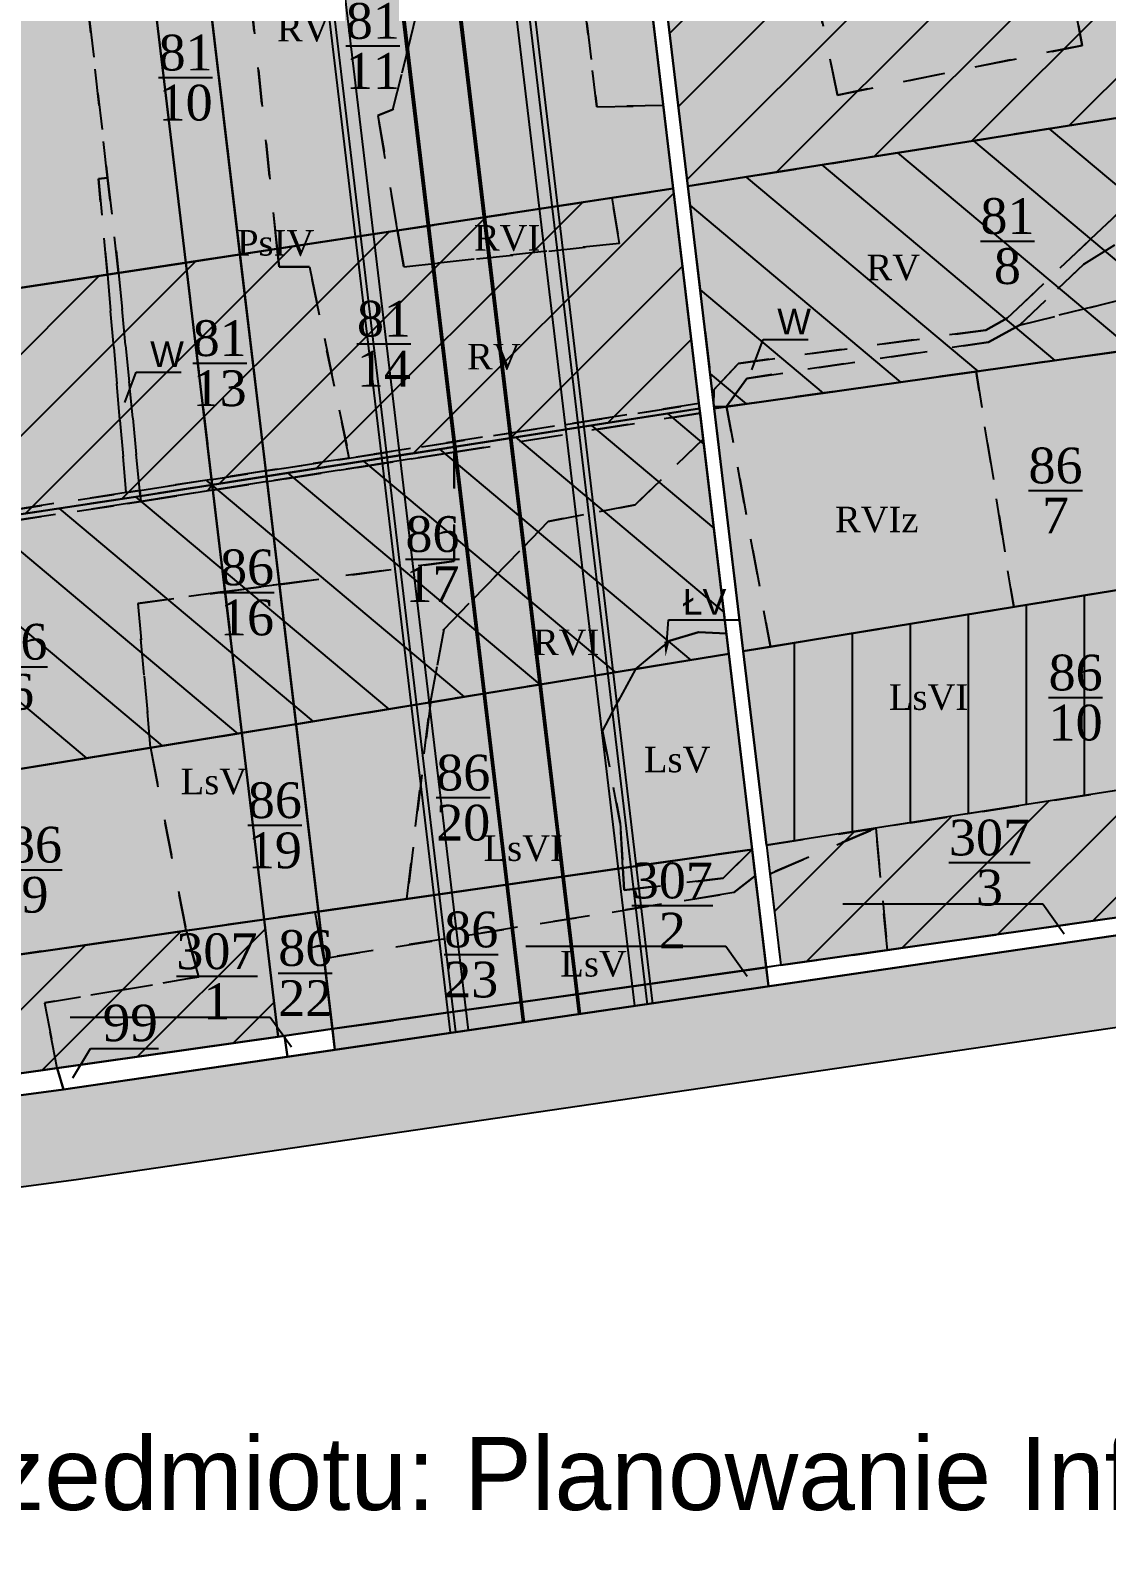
# Model space of a CAD drawing. Header units: millimetres. Extents: x 1380 to 3507, y 977 to 2343.
# Drawn here: x 2140.2 to 2434.9, y 977.4 to 1395.6 of the extents above; entities that cross this region are included whole.
import ezdxf
from ezdxf import colors
from ezdxf.entities.mleader import LeaderData, LeaderLine
from ezdxf.math import Vec2, Vec3

# ---------------------------------------------------------------- set-up
doc = ezdxf.new("R2010")
doc.units = ezdxf.units.MM
doc.linetypes.add('UZYTEK', pattern=[20, 10, -10])
for name, color, linetype in [('Autostrada', 10, 'Continuous'), ('dzialki', 18, 'Continuous'), ('Elemeny A', 10, 'Continuous'), ('Gospodarstwa', 7, 'Continuous'), ('Numeracja', 7, 'Continuous'), ('Numeracja po Autostradzie', 10, 'Continuous'), ('Obreb', 2, 'Continuous'), ('Rowy', 250, 'UZYTEK'), ('Uzytki', 250, 'UZYTEK'), ('W', 250, 'Continuous'), ('Władanie', 7, 'Continuous')]:
    doc.layers.add(name, color=color, linetype=linetype)
doc.layers.add('Num użytków', color=7, linetype='Continuous', true_color=0x000000)
doc.styles.add('AUTOSTRADA', font='times.ttf', dxfattribs={"height": 14})
doc.styles.add('Całkowite', font='times.ttf', dxfattribs={"height": 10})
doc.styles.get("Standard").update_dxf_attribs({"font": 'arial.ttf'})
doc.styles.add('Uzytki', font='times.ttf', dxfattribs={"height": 7})
doc.styles.add('Ułamki', font='times.ttf', dxfattribs={"height": 14})

# ---------------------------------------------------------------- blocks, each defined once
blk = doc.blocks.new('_None')

msp = doc.modelspace()

# ---------------------------------------------------------------- hatches: boundary and pattern name
at = {"layer": 'Autostrada', "ltscale": 0.1, "true_color": 0x939598}
h = msp.add_hatch(color=252, dxfattribs=at)
h.dxf.hatch_style = 1
h.paths.add_polyline_path([(2225.86, 2110.45), (2128.67, 2095.22), (2107.23, 2091.87), (2223.58, 1116.25), (2342.36, 1133.64)])
at = {"layer": 'Autostrada', "ltscale": 0.1, "true_color": 0xffffff}
h = msp.add_hatch(color=7, dxfattribs=at)
h.dxf.hatch_style = 1
h.paths.add_polyline_path([(2156.73, 1676.79), (2141.88, 1674.66), (2149.13, 1613.89), (2163.96, 1616.18)])
h.paths.add_polyline_path([(2163.96, 1616.18), (2149.13, 1613.89), (2154.85, 1565.88), (2169.68, 1568.23)])
h.paths.add_polyline_path([(2169.68, 1568.23), (2154.85, 1565.88), (2160.05, 1522.3), (2174.88, 1524.64)])
h.paths.add_polyline_path([(2174.88, 1524.64), (2160.05, 1522.3), (2165.87, 1473.46), (2180.73, 1475.54)])
h.paths.add_polyline_path([(2180.73, 1475.54), (2165.87, 1473.46), (2172.17, 1420.69), (2187.02, 1422.83)])
h.paths.add_polyline_path([(2187.02, 1422.83), (2172.17, 1420.69), (2182.75, 1331.95), (2197.59, 1334.21)])
h.paths.add_polyline_path([(2197.59, 1334.21), (2182.75, 1331.95), (2190.01, 1271.1), (2204.84, 1273.42)])
h.paths.add_polyline_path([(2204.84, 1273.42), (2190.01, 1271.1), (2198.12, 1203.07), (2212.94, 1205.48)])
h.paths.add_polyline_path([(2212.94, 1205.48), (2198.12, 1203.07), (2204.21, 1151.99), (2219.07, 1154.12)])
h.paths.add_polyline_path([(2219.07, 1154.12), (2204.21, 1151.99), (2208.05, 1119.84), (2209.81, 1120.09), (2222.9, 1121.95)])
h.paths.add_polyline_path([(2181.32, 1328.2), (2205.5, 1328.2), (2205.5, 1343.15), (2181.32, 1343.15)], flags=9)
h.paths.add_polyline_path([(2180.11, 1182.61), (2201.41, 1182.61), (2201.41, 1197.56), (2180.11, 1197.56)], flags=9)
h = msp.add_hatch(color=7, dxfattribs=at)
h.dxf.hatch_style = 1
h.paths.add_polyline_path([(2169.68, 1568.23), (2154.85, 1565.88), (2160.05, 1522.3), (2174.88, 1524.64)])
h.paths.add_polyline_path([(2163.96, 1616.18), (2149.13, 1613.89), (2154.85, 1565.88), (2169.68, 1568.23)])
h.paths.add_polyline_path([(2174.88, 1524.64), (2160.05, 1522.3), (2165.87, 1473.46), (2180.73, 1475.54)])
h.paths.add_polyline_path([(2180.73, 1475.54), (2165.87, 1473.46), (2172.17, 1420.69), (2187.02, 1422.83)])
h.paths.add_polyline_path([(2187.02, 1422.83), (2172.17, 1420.69), (2182.75, 1331.95), (2197.59, 1334.21)])
h.paths.add_polyline_path([(2197.59, 1334.21), (2182.75, 1331.95), (2190.01, 1271.1), (2204.84, 1273.42)])
h.paths.add_polyline_path([(2204.84, 1273.42), (2190.01, 1271.1), (2198.12, 1203.07), (2212.94, 1205.48)])
h.paths.add_polyline_path([(2212.94, 1205.48), (2198.12, 1203.07), (2204.21, 1151.99), (2219.07, 1154.12)])
h.paths.add_polyline_path([(2219.07, 1154.12), (2204.21, 1151.99), (2208.05, 1119.84), (2209.81, 1120.09), (2222.9, 1121.95)])
at = {"layer": 'Obreb', "ltscale": 0.1, "true_color": 0xf4ee51}
h = msp.add_hatch(color=41, dxfattribs=at)
h.dxf.hatch_style = 1
h.paths.add_polyline_path([(1739.27, 2064.25), (1569.18, 2044.6), (1564.53, 2044.15), (1500.42, 2035.92), (1473.15, 2032.87), (1468.93, 1980), (1462.92, 1894.61), (1456.31, 1773.44), (1452.55, 1718.71), (1450.66, 1680.7), (1442.54, 1619.86), (1424.58, 1499.01), (1404.87, 1303.08), (1390.68, 1109.1), (1379.54, 977.39), (1416.06, 982.26), (1503.01, 993.87), (1504.63, 994.09), (1506.25, 994.3), (1621.93, 1009.75), (1623.42, 1009.95), (1726.06, 1023.65), (1744.84, 1026.16), (1749.27, 1026.75), (2001.11, 1060.37), (2068.99, 1069.43), (2152.68, 1080.6), (2558.18, 1139.98), (2925.58, 1191.89), (2950.42, 1195.27), (3034.81, 1077.94), (3080.44, 1228.22), (3101.82, 1235.05), (3049.2, 1373.09), (3047.94, 1379.97), (3036.54, 1465.16), (3034.11, 1481.41), (3037.35, 1523.54), (3064.08, 1535.14), (3042.44, 1582.63), (3034.82, 1599.34), (3026.23, 1623.42), (3022.72, 1647.12), (3015.17, 1693.82), (3010.46, 1738.63), (3007.5, 1779.8), (3007.5, 1828.93), (2995.54, 1854.86), (2982.24, 1913.84), (2978.33, 1926.18), (2939.25, 2070.19), (2911.03, 2085.83), (2875.11, 2109.04), (2851.35, 2127.45), (2832.79, 2142.28), (2800.7, 2188.75), (2762.52, 2156.94), (2761.01, 2154.88), (2592.26, 2137.52), (2569.19, 2140.22), (2541.29, 2148.28), (2358.61, 2230.49), (2370.36, 2167.83), (2372.08, 2158.65), (2124.8, 2119.92), (1843.77, 2075.91), (1839.89, 2076.73), (1821.8, 2074.33), (1789.76, 2070.08)])
h.paths.add_polyline_path([(1792.84, 2045.27), (1825.09, 2049.55), (1838.91, 2051.38), (1843.08, 2050.5), (2128.67, 2095.22), (2401.4, 2137.94), (2394.93, 2172.44), (2392, 2188.04), (2532.65, 2124.75), (2564.24, 2115.63), (2592.09, 2112.37), (2774.63, 2131.15), (2780.88, 2139.71), (2795.68, 2152.03), (2814.31, 2125.04), (2835.89, 2107.8), (2860.65, 2088.62), (2898.18, 2064.37), (2917.89, 2053.45), (2954.34, 1919.13), (2958.08, 1907.3), (2971.73, 1846.78), (2982.5, 1823.44), (2982.5, 1778.91), (2985.55, 1736.43), (2990.38, 1690.52), (2998.01, 1643.29), (3001.86, 1617.33), (3011.63, 1589.94), (3019.69, 1572.27), (3030.77, 1547.94), (3018.26, 1542.51), (3013.6, 1540.82), (3008.97, 1480.5), (3011.79, 1461.65), (3023.24, 1376.04), (3025.03, 1366.32), (3069.05, 1250.82), (3060.33, 1248.04), (3025.58, 1133.59), (2961.94, 1222.07), (2922.15, 1216.65), (2554.62, 1164.73), (2149.21, 1105.36), (2065.68, 1094.21), (1997.8, 1085.15), (1745.96, 1051.53), (1741.53, 1050.94), (1722.75, 1048.43), (1620.11, 1034.73), (1618.62, 1034.53), (1502.94, 1019.08), (1501.32, 1018.87), (1499.71, 1018.65), (1412.75, 1007.04), (1407.07, 1006.29), (1415.61, 1107.14), (1429.78, 1300.92), (1449.4, 1495.92), (1467.3, 1616.37), (1475.58, 1678.42), (1477.51, 1717.23), (1481.26, 1771.9), (1487.87, 1893.05), (1493.86, 1978.13), (1496.43, 2010.32), (1503.4, 2011.1), (1567.32, 2019.31), (1571.82, 2019.74), (1742.14, 2039.42)], flags=16)
at = {"layer": 'Władanie', "true_color": 0xbbd846}
h = msp.add_hatch(color=63, dxfattribs=at)
h.dxf.hatch_style = 1
h.paths.add_polyline_path([(2528.1, 1472.39), (2309.82, 1440.25), (2320.24, 1352.89), (2538.01, 1387.59)])
at = {"layer": 'Władanie'}
h = msp.add_hatch(dxfattribs=at)
h.set_pattern_fill('ANSI31', color=256, scale=5)
h.paths.add_polyline_path([(2528.1, 1472.39), (2309.82, 1440.25), (2320.24, 1352.89), (2538.01, 1387.59)])
h.paths.add_polyline_path([(2427.2, 1391.38), (2448.67, 1391.38), (2448.67, 1427.62), (2427.2, 1427.62)], flags=24)
at = {"layer": 'Władanie', "true_color": 0xddbad0}
h = msp.add_hatch(color=254, dxfattribs=at)
h.dxf.hatch_style = 1
h.paths.add_polyline_path([(2305.83, 1439.9), (2032.76, 1400.66), (2030.03, 1400.94), (2028.58, 1389.41), (2018.31, 1307.33), (2020.79, 1307.31), (2316.28, 1352.27)])
at = {"layer": 'Władanie', "true_color": 0xb1c7d6}
h = msp.add_hatch(color=9, dxfattribs=at)
h.dxf.hatch_style = 1
h.paths.add_polyline_path([(2538.01, 1387.59), (2320.24, 1352.89), (2327.5, 1292.02), (2545.59, 1322.74)])
at = {"layer": 'Władanie'}
h = msp.add_hatch(dxfattribs=at)
h.set_pattern_fill('ANSI31', color=256, scale=5, angle=275)
h.paths.add_polyline_path([(2538.01, 1387.59), (2320.24, 1352.89), (2327.5, 1292.02), (2545.59, 1322.74)])
h.paths.add_polyline_path([(2396.03, 1319.83), (2417.5, 1319.83), (2417.5, 1356.07), (2396.03, 1356.07)], flags=24)
at = {"layer": 'Władanie', "true_color": 0xbbd846}
h = msp.add_hatch(color=63, dxfattribs=at)
h.dxf.hatch_style = 1
h.paths.add_polyline_path([(2323.31, 1293.33), (2316.28, 1352.27), (2020.79, 1307.31), (2018.31, 1307.33), (2011.92, 1244.13), (2014.71, 1244.43), (2166.6, 1267.43), (2170.28, 1268), (2323.47, 1292.01)])
at = {"layer": 'Władanie'}
h = msp.add_hatch(dxfattribs=at)
h.set_pattern_fill('ANSI31', color=256, scale=5)
h.paths.add_polyline_path([(2316.28, 1352.27), (2020.79, 1307.31), (2018.31, 1307.33), (2011.92, 1244.13), (2014.71, 1244.43), (2166.6, 1267.43), (2170.28, 1268), (2323.47, 1292.01), (2323.31, 1293.33)])
h.paths.add_polyline_path([(2109.86, 1272.45), (2131.34, 1272.45), (2131.34, 1308.52), (2109.86, 1308.52)], flags=24)
at = {"layer": 'Władanie', "true_color": 0xff9470}
h = msp.add_hatch(color=21, dxfattribs=at)
h.dxf.hatch_style = 1
h.paths.add_polyline_path([(2545.59, 1322.74), (2327.5, 1292.02), (2335.43, 1225.48), (2552.8, 1261.02)])
at = {"layer": 'Władanie', "true_color": 0xddbad0}
h = msp.add_hatch(color=254, dxfattribs=at)
h.dxf.hatch_style = 1
h.paths.add_polyline_path([(2323.47, 1292.01), (2170.28, 1268), (2166.6, 1267.43), (2014.71, 1244.43), (2011.92, 1244.13), (2004.58, 1171.59), (2007.72, 1172.1), (2331.49, 1224.76)])
at = {"layer": 'Władanie'}
h = msp.add_hatch(dxfattribs=at)
h.set_pattern_fill('ANSI31', color=256, scale=5, angle=275)
h.paths.add_polyline_path([(2323.63, 1290.7), (2323.47, 1292.01), (2170.28, 1268), (2166.6, 1267.43), (2014.71, 1244.43), (2011.92, 1244.13), (2004.58, 1171.59), (2007.72, 1172.1), (2331.49, 1224.76)])
h.paths.add_polyline_path([(2125.69, 1203.19), (2147.16, 1203.19), (2147.16, 1239.43), (2125.69, 1239.43)], flags=24)
at = {"layer": 'Władanie', "true_color": 0xb1c7d6}
h = msp.add_hatch(color=9, dxfattribs=at)
h.dxf.hatch_style = 1
h.paths.add_polyline_path([(2552.8, 1261.02), (2335.43, 1225.48), (2341.78, 1172.29), (2559.2, 1206.28)])
at = {"layer": 'Władanie'}
h = msp.add_hatch(dxfattribs=at)
h.set_pattern_fill('ANSI31', color=256, scale=5, angle=45)
h.paths.add_polyline_path([(2552.8, 1261.02), (2335.43, 1225.48), (2341.78, 1172.29), (2559.2, 1206.28)])
h.paths.add_polyline_path([(2419.93, 1193.74), (2441.83, 1193.74), (2441.83, 1229.98), (2419.93, 1229.98)], flags=24)
at = {"layer": 'Władanie', "true_color": 0xbbd846}
h = msp.add_hatch(color=63, dxfattribs=at)
h.dxf.hatch_style = 1
h.paths.add_polyline_path([(2331.49, 1224.76), (2007.72, 1172.1), (2004.58, 1171.59), (1999.62, 1122.64), (2002.99, 1123.12), (2337.88, 1171.16)])
at = {"layer": 'Władanie', "true_color": 0xecea74}
h = msp.add_hatch(color=41, dxfattribs=at)
h.dxf.hatch_style = 1
h.paths.add_polyline_path([(2554.17, 1169.03), (2563.39, 1170.46), (2559.2, 1206.28), (2341.78, 1172.29), (2345.7, 1139.41)])
at = {"layer": 'Władanie'}
h = msp.add_hatch(dxfattribs=at)
h.set_pattern_fill('ANSI31', color=256, scale=5)
h.paths.add_polyline_path([(2559.2, 1206.28), (2341.78, 1172.29), (2345.7, 1139.41), (2554.17, 1169.03), (2563.39, 1170.46)])
h.paths.add_polyline_path([(2431.53, 1153.4), (2453.09, 1153.4), (2453.09, 1189.64), (2431.53, 1189.64)], flags=24)
at = {"layer": 'Władanie', "true_color": 0xddbad0}
h = msp.add_hatch(color=254, dxfattribs=at)
h.dxf.hatch_style = 1
h.paths.add_polyline_path([(2147.47, 1111.23), (2209.81, 1120.09), (2341.74, 1138.84), (2337.88, 1171.16), (2002.99, 1123.12), (1999.62, 1122.64), (1996.3, 1089.79), (1999.87, 1090.26)])
at = {"layer": 'Władanie'}
h = msp.add_hatch(dxfattribs=at)
h.set_pattern_fill('ANSI31', color=256, scale=5)
h.paths.add_polyline_path([(2147.47, 1111.23), (2208.05, 1119.84), (2204.21, 1151.99), (2002.99, 1123.12), (1999.81, 1090.25), (1999.87, 1090.26)])

# ---------------------------------------------------------------- linework, layer by layer
at = {"layer": 'Autostrada', "lineweight": 30}
for p, q in [((2342.36, 1133.64), (2225.86, 2110.45)), ((2223.58, 1116.25), (2107.23, 2091.87))]:
    msp.add_line(p, q, dxfattribs=at)
at = {"layer": 'Autostrada', "ltscale": 0.1}
msp.add_lwpolyline([(2130.17, 1772.81), (2135.72, 1726.3), (2141.88, 1674.66), (2149.13, 1613.89), (2154.85, 1565.88), (2160.05, 1522.3), (2165.87, 1473.46), (2172.17, 1420.69), (2182.75, 1331.95), (2190.01, 1271.1), (2198.12, 1203.07), (2204.21, 1151.99), (2208.05, 1119.84)], dxfattribs=at)
at = {"layer": 'dzialki'}
msp.add_line((2130.17, 1772.81), (2208.05, 1119.84), dxfattribs=at)
at = {"layer": 'dzialki', "ltscale": 0.1}
for p, q in [((2327.42, 1292.63), (2330.89, 1292.5)), ((2190.01, 1271.1), (2188.35, 1272.34))]:
    msp.add_line(p, q, dxfattribs=at)
at = {"layer": 'dzialki'}
for points in [[(2309.82, 1440.25), (2528.1, 1472.39), (2538.01, 1387.59), (2320.24, 1352.89), (2309.82, 1440.25)], [(2030.03, 1400.94), (2032.76, 1400.66), (2305.83, 1439.9), (2316.28, 1352.27), (2020.79, 1307.31), (2018.31, 1307.33), (2028.58, 1389.41), (2030.03, 1400.94)], [(2305.83, 1439.9), (2187.02, 1422.83), (2197.59, 1334.21), (2316.28, 1352.27)], [(2172.17, 1420.69), (2032.76, 1400.66), (2030.03, 1400.94), (2028.58, 1389.41), (2018.31, 1307.33), (2020.79, 1307.31), (2182.75, 1331.95)], [(2320.24, 1352.89), (2538.01, 1387.59), (2545.59, 1322.74), (2327.5, 1292.02), (2320.24, 1352.89)], [(2018.31, 1307.33), (2020.79, 1307.31), (2316.28, 1352.27), (2323.31, 1293.33), (2323.47, 1292.01), (2170.28, 1268), (2166.6, 1267.43), (2014.71, 1244.43), (2011.92, 1244.13), (2018.31, 1307.33)], [(2316.28, 1352.27), (2197.59, 1334.21), (2204.84, 1273.42), (2323.47, 1292.01)], [(2182.75, 1331.95), (2020.79, 1307.31), (2018.31, 1307.33), (2011.92, 1244.13), (2014.71, 1244.43), (2166.6, 1267.43), (2170.28, 1268), (2190.01, 1271.1)], [(2327.5, 1292.02), (2545.59, 1322.74), (2552.8, 1261.02), (2335.43, 1225.48), (2327.5, 1292.02)], [(2011.92, 1244.13), (2014.71, 1244.43), (2166.6, 1267.43), (2170.28, 1268), (2323.47, 1292.01), (2323.63, 1290.7), (2331.49, 1224.76), (2007.72, 1172.1), (2004.58, 1171.59), (2011.92, 1244.13)], [(2323.47, 1292.01), (2204.84, 1273.42), (2212.94, 1205.48), (2331.49, 1224.76)], [(2190.01, 1271.1), (2170.28, 1268), (2166.6, 1267.43), (2014.71, 1244.43), (2011.92, 1244.13), (2004.58, 1171.59), (2007.72, 1172.1), (2198.12, 1203.07)], [(2335.43, 1225.48), (2552.8, 1261.02), (2559.2, 1206.28), (2341.78, 1172.29), (2335.43, 1225.48)], [(1748.19, 1203.23), (1738.08, 1203.23), (1740.63, 1236.78), (1734.61, 1236.78), (1728.54, 1144.48), (1728.3, 1140.5), (1728.02, 1135.85), (1722.75, 1048.43), (1741.53, 1050.94), (1745.96, 1051.53), (1997.8, 1085.15), (2065.68, 1094.21), (2149.21, 1105.36), (2147.47, 1111.23), (1999.81, 1090.25), (1999.81, 1090.25), (1996.3, 1089.79), (1992.73, 1089.32), (1741.84, 1056.9), (1745.87, 1135.4), (1746.06, 1139.1), (1746.33, 1144.3)], [(2004.58, 1171.59), (2007.72, 1172.1), (2331.49, 1224.76), (2337.88, 1171.16), (2002.99, 1123.12), (1999.62, 1122.64), (2004.58, 1171.59)], [(2331.49, 1224.76), (2212.94, 1205.48), (2219.07, 1154.12), (2337.88, 1171.16)], [(2341.78, 1172.29), (2345.7, 1139.41), (2554.17, 1169.03), (2563.39, 1170.46), (2559.2, 1206.28), (2341.78, 1172.29)], [(2198.12, 1203.07), (2007.72, 1172.1), (2004.58, 1171.59), (1999.62, 1122.64), (2002.99, 1123.12), (2204.21, 1151.99)], [(1999.62, 1122.64), (2002.99, 1123.12), (2337.88, 1171.16), (2341.74, 1138.84), (1999.87, 1090.26), (1996.3, 1089.79), (1999.62, 1122.64)], [(2337.88, 1171.16), (2219.07, 1154.12), (2222.9, 1121.95), (2341.74, 1138.84)], [(2554.62, 1164.73), (2554.17, 1169.03), (2345.7, 1139.41), (2209.81, 1120.09), (2210.59, 1114.35)], [(2554.62, 1164.73), (2554.17, 1169.03), (2345.7, 1139.41), (2341.74, 1138.84), (2342.36, 1133.64)], [(2204.21, 1151.99), (2002.99, 1123.12), (1999.62, 1122.64), (1996.3, 1089.79), (1999.87, 1090.26), (2147.47, 1111.23), (2208.05, 1119.84)], [(2342.36, 1133.64), (2341.74, 1138.84), (2222.9, 1121.95), (2223.58, 1116.25)], [(2222.9, 1121.95), (2209.81, 1120.09), (2210.59, 1114.35), (2223.58, 1116.25)], [(2210.59, 1114.35), (2209.81, 1120.09), (2147.47, 1111.23), (2149.21, 1105.36)]]:
    msp.add_lwpolyline(points, close=True, dxfattribs=at)
for points in [[(2309.82, 1440.25), (2320.24, 1352.89), (2327.5, 1292.02), (2335.43, 1225.48), (2341.78, 1172.29), (2345.7, 1139.41), (2341.74, 1138.84), (2337.88, 1171.16), (2331.49, 1224.76), (2323.63, 1290.7), (2323.63, 1290.7), (2323.47, 1292.01), (2323.31, 1293.33), (2316.28, 1352.27), (2305.83, 1439.9)], [(2209.81, 1120.09), (2210.59, 1114.35)], [(2149.21, 1105.36), (2147.47, 1111.23)]]:
    msp.add_lwpolyline(points, dxfattribs=at)
at = {"layer": 'dzialki', "color": 1}
for points in [[(2187.02, 1422.83), (2172.17, 1420.69), (2182.75, 1331.95), (2197.59, 1334.21)], [(2197.59, 1334.21), (2182.75, 1331.95), (2190.01, 1271.1), (2204.84, 1273.42)], [(2204.84, 1273.42), (2190.01, 1271.1), (2198.12, 1203.07), (2212.94, 1205.48)], [(2212.94, 1205.48), (2198.12, 1203.07), (2204.21, 1151.99), (2219.07, 1154.12)], [(2219.07, 1154.12), (2204.21, 1151.99), (2208.05, 1119.84), (2209.81, 1120.09), (2222.9, 1121.95)]]:
    msp.add_lwpolyline(points, close=True, dxfattribs=at)
at = {"layer": 'dzialki', "ltscale": 0.1}
for points in [[(2327.42, 1292.63), (2327.52, 1297.24)], [(2190.01, 1271.1), (2188.81, 1269.4)]]:
    msp.add_lwpolyline(points, dxfattribs=at)
at = {"layer": 'Elemeny A', "lineweight": 25}
for p, q in [((2305.73, 1128.28), (2189.28, 2104.72)), ((2309.21, 1128.7), (2192.76, 2105.13)), ((2310.7, 1128.87), (2194.25, 2105.31)), ((2275.55, 1123.86), (2159.13, 2100)), ((2290.89, 1126.11), (2174.46, 2102.4)), ((2255.24, 1121.02), (2138.84, 2097)), ((2256.73, 1121.2), (2140.33, 2097.18)), ((2260.2, 1121.61), (2143.81, 2097.6))]:
    msp.add_line(p, q, dxfattribs=at)
at = {"layer": 'Elemeny A'}
for p, q in [((2275.05, 1123.79), (2158.64, 2099.92)), ((2290.39, 1126.03), (2173.96, 2102.32))]:
    msp.add_line(p, q, dxfattribs=at)
at = {"layer": 'Obreb'}
for points in [[(2925.58, 1191.89), (2558.18, 1139.98), (2152.68, 1080.6), (2068.99, 1069.43), (2001.11, 1060.37), (1749.27, 1026.75), (1744.84, 1026.16), (1726.06, 1023.65), (1623.42, 1009.95), (1621.93, 1009.75), (1506.25, 994.3), (1504.63, 994.09), (1503.01, 993.87), (1416.06, 982.26), (1379.54, 977.39), (1390.68, 1109.1), (1404.87, 1303.08), (1424.58, 1499.01), (1442.54, 1619.86), (1450.66, 1680.7)], [(2922.15, 1216.65), (2554.62, 1164.73), (2149.21, 1105.36), (2065.68, 1094.21), (1997.8, 1085.15), (1745.96, 1051.53), (1741.53, 1050.94), (1722.75, 1048.43), (1620.11, 1034.73), (1618.62, 1034.53), (1502.94, 1019.08), (1501.32, 1018.87), (1499.71, 1018.65), (1412.75, 1007.04), (1407.07, 1006.29), (1415.61, 1107.14), (1429.78, 1300.92), (1449.4, 1495.92), (1467.3, 1616.37), (1475.58, 1678.42)]]:
    msp.add_lwpolyline(points, dxfattribs=at)
at = {"layer": 'Rowy'}
for points in [[(2330.89, 1292.5), (2336.39, 1300.24), (2402.59, 1310.17), (2411.08, 1314.8), (2428.74, 1331.55), (2446.28, 1342.56), (2468.84, 1360.79), (2475.96, 1369.98), (2470.49, 1371.1), (2456.16, 1362.64), (2432.25, 1339.96), (2407.76, 1316.74), (2401.88, 1313.49), (2334.15, 1304.37), (2326.95, 1296.63), (2327.5, 1292.02), (2330.89, 1292.5)], [(2161.3, 1328.69), (2158.8, 1354.97), (2161.34, 1355.19), (2164.34, 1329.15), (2161.3, 1328.69)], [(2161.34, 1355.19), (2158.8, 1354.97), (2161.3, 1328.69), (2164.34, 1329.15)], [(2161.34, 1355.19), (2158.8, 1354.97), (2161.3, 1328.69), (2164.34, 1329.15)], [(2161.3, 1328.69), (2166.41, 1268.94), (2170.13, 1269.51), (2164.34, 1329.15), (2161.3, 1328.69)], [(2164.34, 1329.15), (2161.3, 1328.69), (2166.41, 1268.94), (2170.13, 1269.51)], [(2323.47, 1292.01), (2323.31, 1293.33), (2227.53, 1278.43), (2170.13, 1269.51), (2170.28, 1268)], [(2323.47, 1292.01), (2323.31, 1293.33), (2227.53, 1278.43), (2204.66, 1274.88), (2204.84, 1273.42)], [(2256.28, 1280.06), (2323.63, 1290.7), (2323.47, 1292.01), (2170.28, 1268), (2170.42, 1266.5)], [(2256.28, 1280.06), (2323.63, 1290.7), (2323.47, 1292.01), (2204.84, 1273.42), (2205.01, 1271.96)], [(2190.01, 1271.1), (2189.83, 1272.57), (2170.13, 1269.51), (2170.28, 1268)], [(2205.01, 1271.96), (2204.84, 1273.42), (2190.01, 1271.1), (2190.18, 1269.62)], [(2166.79, 1265.92), (2170.42, 1266.5), (2190.18, 1269.62), (2190.01, 1271.1), (2170.28, 1268), (2166.6, 1267.43), (2014.71, 1244.43), (2014.58, 1243.08)], [(2166.6, 1267.43), (2170.28, 1268), (2170.13, 1269.51), (2166.41, 1268.94), (2014.84, 1245.77), (2014.71, 1244.43)]]:
    msp.add_lwpolyline(points, close=True, dxfattribs=at)
for points in [[(2014.84, 1245.77), (2166.41, 1268.94), (2170.13, 1269.51), (2323.31, 1293.33), (2323.63, 1290.7), (2170.42, 1266.5), (2166.79, 1265.92), (2014.58, 1243.08), (2014.84, 1245.77)], [(2323.47, 1292.01), (2170.28, 1268), (2166.6, 1267.43), (2014.41, 1244.38)], [(2170.13, 1269.51), (2170.42, 1266.5)]]:
    msp.add_lwpolyline(points, dxfattribs=at)
at = {"layer": 'Uzytki'}
for points in [[(2347.03, 1445.73), (2309.82, 1440.25), (2320.24, 1352.89), (2538.01, 1387.59), (2531.65, 1442.06), (2522.24, 1429.78), (2503.95, 1427.31), (2499.99, 1468.26), (2484.37, 1465.95), (2487.23, 1433.49), (2448.89, 1416.09), (2445.72, 1460.26), (2429.12, 1457.82), (2416.31, 1455.93), (2428.27, 1391.51), (2361.27, 1377.9)], [(2416.31, 1455.93), (2387.3, 1451.66), (2347.03, 1445.73), (2361.27, 1377.9), (2428.27, 1391.51)], [(2305.83, 1439.9), (2287.96, 1437.33), (2295.3, 1374.66), (2313.57, 1375.02)], [(2305.83, 1439.9), (2287.96, 1437.33), (2295.3, 1374.66), (2313.57, 1375.02)], [(2287.96, 1437.33), (2253.86, 1432.43), (2239.5, 1373.92), (2235.38, 1372.25), (2240.74, 1340.78), (2316.28, 1352.27), (2313.57, 1375.02), (2295.3, 1374.66)], [(2287.96, 1437.33), (2253.86, 1432.43), (2239.5, 1373.92), (2235.38, 1372.25), (2240.74, 1340.78), (2316.28, 1352.27), (2313.57, 1375.02), (2295.3, 1374.66)], [(2253.86, 1432.43), (2198.43, 1424.47), (2207.78, 1335.76), (2240.74, 1340.78), (2235.38, 1372.25), (2239.5, 1373.92)], [(2253.86, 1432.43), (2198.43, 1424.47), (2207.78, 1335.76), (2240.74, 1340.78), (2235.38, 1372.25), (2239.5, 1373.92)], [(2198.43, 1424.47), (2154.09, 1418.1), (2161.34, 1355.19), (2164.34, 1329.15), (2207.78, 1335.76)], [(2198.43, 1424.47), (2187.02, 1422.83), (2197.59, 1334.21), (2207.78, 1335.76)], [(2154.09, 1418.1), (2032.76, 1400.66), (2028.99, 1371.26), (2051.61, 1365.93), (2041.16, 1310.41), (2161.3, 1328.69), (2158.8, 1354.97), (2161.34, 1355.19)], [(2154.09, 1418.1), (2063.42, 1405.07), (2032.76, 1400.66), (2028.99, 1371.26), (2051.61, 1365.93), (2041.16, 1310.41), (2161.3, 1328.69), (2158.8, 1354.97), (2161.34, 1355.19)], [(2172.17, 1420.69), (2154.09, 1418.1), (2161.34, 1355.19), (2164.34, 1329.15), (2182.75, 1331.95)], [(2432.25, 1339.96), (2456.16, 1362.64), (2470.49, 1371.1), (2475.96, 1369.98), (2468.84, 1360.79), (2446.28, 1342.56), (2428.74, 1331.55), (2411.08, 1314.8), (2451.02, 1324.85), (2455.21, 1337.25), (2519.4, 1362.51), (2528.53, 1320.34), (2545.59, 1322.74), (2538.01, 1387.59), (2320.24, 1352.89), (2326.95, 1296.63), (2334.15, 1304.37), (2401.88, 1313.49), (2407.76, 1316.74)], [(2519.4, 1362.51), (2455.21, 1337.25), (2451.02, 1324.85), (2411.08, 1314.8), (2402.59, 1310.17), (2336.39, 1300.24), (2330.89, 1292.5), (2528.53, 1320.34)], [(2316.28, 1352.27), (2299.46, 1349.71), (2301.54, 1337.25), (2242.47, 1330.81), (2240.74, 1340.78), (2207.78, 1335.76), (2208.3, 1330.81), (2216.62, 1330.81), (2227.53, 1278.43), (2323.31, 1293.33)], [(2316.28, 1352.27), (2299.46, 1349.71), (2301.54, 1337.25), (2242.47, 1330.81), (2240.74, 1340.78), (2207.78, 1335.76), (2208.3, 1330.81), (2216.62, 1330.81), (2227.53, 1278.43), (2323.31, 1293.33)], [(2299.46, 1349.71), (2240.74, 1340.78), (2242.47, 1330.81), (2301.54, 1337.25)], [(2301.54, 1337.25), (2299.46, 1349.71), (2240.74, 1340.78), (2242.47, 1330.81)], [(2301.54, 1337.25), (2299.46, 1349.71), (2240.74, 1340.78), (2242.47, 1330.81)], [(2216.62, 1330.81), (2208.3, 1330.81), (2207.78, 1335.76), (2164.34, 1329.15), (2170.13, 1269.51), (2227.53, 1278.43)], [(2197.59, 1334.21), (2182.75, 1331.95), (2189.83, 1272.57), (2204.66, 1274.88)], [(2216.62, 1330.81), (2208.3, 1330.81), (2207.78, 1335.76), (2197.59, 1334.21), (2204.66, 1274.88), (2227.53, 1278.43)], [(2182.75, 1331.95), (2164.34, 1329.15), (2170.13, 1269.51), (2189.83, 1272.57)], [(2161.3, 1328.69), (2041.16, 1310.41), (2039.6, 1300.06), (2032.11, 1298.65), (2024.93, 1281.03), (2018.15, 1280.03), (2014.84, 1245.77), (2166.41, 1268.94)], [(2161.3, 1328.69), (2041.16, 1310.41), (2039.6, 1300.06), (2032.11, 1298.65), (2024.93, 1281.03), (2018.15, 1280.03), (2014.84, 1245.77), (2166.41, 1268.94)], [(2480.54, 1280.39), (2477.28, 1313.12), (2399.23, 1302.13), (2409.53, 1237.6), (2451.14, 1244.4), (2449.25, 1254.52)], [(2330.89, 1292.5), (2342.91, 1226.7), (2409.53, 1237.6), (2399.23, 1302.13), (2330.89, 1292.5)], [(2330.89, 1292.5), (2327.5, 1292.02), (2335.43, 1225.48), (2342.91, 1226.7)], [(2253.43, 1231.42), (2281.98, 1261.04), (2305.81, 1265.58), (2324.48, 1283.55), (2323.63, 1290.7), (2256.28, 1280.06), (2256.28, 1250.18), (2169.59, 1238.6), (2173.12, 1199), (2249.77, 1211.47)], [(2281.98, 1261.04), (2305.81, 1265.58), (2324.48, 1283.55), (2323.63, 1290.7), (2256.28, 1280.06), (2256.28, 1250.18), (2208.37, 1243.78), (2212.94, 1205.48), (2249.77, 1211.47), (2253.43, 1231.42)], [(2169.59, 1238.6), (2256.28, 1250.18), (2256.28, 1280.06), (2170.42, 1266.5), (2166.79, 1265.92), (2014.58, 1243.08), (2007.72, 1172.1), (2173.12, 1199)], [(2256.28, 1280.06), (2205.01, 1271.96), (2208.37, 1243.78), (2256.28, 1250.18)], [(2324.48, 1283.55), (2305.81, 1265.58), (2281.98, 1261.04), (2253.43, 1231.42), (2249.77, 1211.47), (2305.9, 1220.6), (2315.24, 1228.29), (2323.15, 1230.7), (2330.83, 1230.29)], [(2324.48, 1283.55), (2305.81, 1265.58), (2281.98, 1261.04), (2253.43, 1231.42), (2249.77, 1211.47), (2305.9, 1220.6), (2315.24, 1228.29), (2323.15, 1230.7), (2330.83, 1230.29)], [(2204.84, 1273.42), (2204.66, 1274.88), (2189.83, 1272.57), (2190.01, 1271.1)], [(2205.01, 1271.96), (2204.84, 1273.42), (2190.01, 1271.1), (2190.18, 1269.62)], [(2205.01, 1271.96), (2190.18, 1269.62), (2193.5, 1241.8), (2208.37, 1243.78)], [(2205.01, 1271.96), (2190.18, 1269.62), (2193.5, 1241.8), (2208.37, 1243.78)], [(2190.18, 1269.62), (2170.42, 1266.5), (2166.79, 1265.92), (2014.58, 1243.08), (2007.72, 1172.1), (2173.12, 1199), (2169.59, 1238.6), (2193.5, 1241.8)], [(2208.37, 1243.78), (2193.5, 1241.8), (2198.12, 1203.07), (2212.94, 1205.48)], [(2208.37, 1243.78), (2193.5, 1241.8), (2198.12, 1203.07), (2212.94, 1205.48)], [(2451.14, 1244.4), (2335.43, 1225.48), (2341.78, 1172.29), (2485.31, 1194.73), (2482.58, 1206.63), (2456.87, 1203.68)], [(2193.5, 1241.8), (2169.59, 1238.6), (2173.12, 1199), (2198.12, 1203.07)], [(2331.49, 1224.76), (2330.83, 1230.29), (2323.15, 1230.7), (2315.24, 1228.29), (2305.9, 1220.6)], [(2331.49, 1224.76), (2305.9, 1220.6), (2296.9, 1203.57), (2301.77, 1178.31), (2302.48, 1166.08), (2337.88, 1171.16)], [(2296.9, 1203.57), (2305.9, 1220.6), (2249.77, 1211.47), (2243.32, 1157.6), (2302.48, 1166.08), (2301.77, 1178.31)], [(2249.77, 1211.47), (2173.12, 1199), (2182.86, 1148.92), (2243.32, 1157.6)], [(2249.77, 1211.47), (2212.94, 1205.48), (2219.07, 1154.12), (2243.32, 1157.6)], [(2198.12, 1203.07), (2173.12, 1199), (2182.86, 1148.92), (2204.21, 1151.99)], [(2173.12, 1199), (2007.72, 1172.1), (2002.99, 1123.12), (2182.86, 1148.92)], [(2173.12, 1199), (2007.72, 1172.1), (2002.99, 1123.12), (2182.86, 1148.92)], [(2488.2, 1176.25), (2485.31, 1194.73), (2371.75, 1176.98), (2374.92, 1143.56), (2490.74, 1160.02)], [(2371.75, 1176.98), (2341.78, 1172.29), (2342.71, 1164.47)], [(2371.75, 1176.98), (2342.71, 1164.47), (2345.7, 1139.41), (2374.92, 1143.56)], [(2332.84, 1159.34), (2338.74, 1163.95), (2337.88, 1171.16), (2329.96, 1163.27), (2302.83, 1159.99), (2302.48, 1166.08), (2243.32, 1157.6), (2218.05, 1153.97), (2220.54, 1141.3)], [(2337.88, 1171.16), (2302.48, 1166.08), (2302.83, 1159.99), (2329.96, 1163.27)], [(2218.05, 1153.97), (2182.86, 1148.92), (2186.28, 1136.21), (2144.08, 1129.08), (2147.47, 1111.23), (2209.81, 1120.09), (2341.74, 1138.84), (2338.74, 1163.95), (2332.84, 1159.34), (2220.54, 1141.3)], [(2338.74, 1163.95), (2332.84, 1159.34), (2220.59, 1141.31), (2222.9, 1121.95), (2341.74, 1138.84)], [(2204.21, 1151.99), (2182.86, 1148.92), (2186.28, 1136.21), (2144.08, 1129.08), (2147.47, 1111.23), (2208.05, 1119.84)], [(2144.08, 1129.08), (2186.28, 1136.21), (2182.86, 1148.92), (2002.99, 1123.12), (1999.81, 1090.25), (1999.87, 1090.26), (2147.47, 1111.23)], [(2144.08, 1129.08), (2186.28, 1136.21), (2182.86, 1148.92), (2002.99, 1123.12), (1999.81, 1090.25), (1999.87, 1090.26), (2147.47, 1111.23)]]:
    msp.add_lwpolyline(points, close=True, dxfattribs=at)

# ---------------------------------------------------------------- texts
at = {"layer": 'Gospodarstwa', "color": 250}
msp.add_text('Wykonano w ramach przedmiotu: Planowanie Infrastruktury Technicznej', height=20, dxfattribs=at).set_placement((1836.58, 990.13))
at = {"layer": 'Num użytków', "char_height": 7, "attachment_point": 1, "style": 'Uzytki'}
for s, insert, width in [('RV', (2207.73, 1399.61), 24.4365), ('PsIV', (2196.79, 1340.9), 17.7841), ('RVI', (2261.66, 1342.27), 16.108), ('RV', (2369.19, 1334.15), 24.4365), ('RV', (2259.8, 1309.7), 24.4365), ('RVIz', (2360.55, 1265.09), 23.4529), ('RVI', (2277.84, 1231.42), 19.0628), ('LsVI', (2375.35, 1216.4), 19.0628), ('LsV', (2308.24, 1199.3), 13.8165), ('LsV', (2181.34, 1193.29), 24.4365), ('LsVI', (2264.31, 1175.01), 19.0628), ('LsV', (2285.34, 1143.33), 15.8425)]:
    msp.add_mtext(s, dxfattribs=dict(at, insert=insert, width=width))
at = {"layer": 'Numeracja', "char_height": 14, "attachment_point": 1, "style": 'Ułamki'}
for s, insert, width in [('\\A1;{\\H0.7x;\\S81/8;}', (2400.41, 1349.63), 11.2459), ('\\A1;{\\H0.7x;\\S86/7;}', (2413.58, 1281.28), 17.8855), ('\\A1;{\\H0.7x;\\S86/6;}', (2130.06, 1232.98), 21.8601), ('\\A1;{\\H0.7x;\\S86/10;}', (2419.09, 1224.53), 23.8474), ('\\A1;{\\H0.7x;\\S86/9;}', (2134.04, 1177.37), 15.2358)]:
    msp.add_mtext(s, dxfattribs=dict(at, insert=insert, width=width))
at = {"layer": 'Numeracja po Autostradzie', "char_height": 14, "attachment_point": 1, "style": 'AUTOSTRADA'}
for s, insert, width in [('\\A1;{\\H0.7x;\\S81/11;}', (2226.58, 1403.11), 20.1897), ('\\A1;{\\H0.7x;\\S81/10;}', (2175.3, 1394.43), 19.1927), ('\\A1;{\\H0.7x;\\S81/14;}', (2229.63, 1321.49), 14.8566), ('\\A1;{\\H0.7x;\\S81/13;}', (2184.63, 1316.17), 18.4821), ('\\A1;{\\H0.7x;\\S86/17;}', (2242.91, 1262.49), 13.4996), ('\\A1;{\\H0.7x;\\S86/16;}', (2192.13, 1253.35), 14.5564), ('\\A1;{\\H0.7x;\\S86/20;}', (2251.35, 1197.11), 27.1269), ('\\A1;{\\H0.7x;\\S86/19;}', (2199.74, 1189.54), 14.0301), ('\\A1;{\\H0.7x;\\S86/23;}', (2253.54, 1154.12), 15.8401), ('\\A1;{\\H0.7x;\\S86/22;}', (2208.08, 1149.03), 17.324)]:
    msp.add_mtext(s, dxfattribs=dict(at, insert=insert, width=width))

# ---------------------------------------------------------------- leaders
at = {"layer": 'Num użytków'}
ml = msp.add_multileader_mtext('Standard', dxfattribs=at)
ml.set_content('ŁV', color=256)
ml.set_leader_properties()
ml.build(insert=Vec2(0, 0))
ml.multileader.update_dxf_attribs({"text_left_attachment_type": 5, "text_right_attachment_type": 0, "text_top_attachment_type": 10, "text_bottom_attachment_type": 10})
ctx = ml.context
ctx.base_point, ctx.char_height, ctx.plane_origin = Vec3(2316.87, 1234.1), 7, Vec3(2314.16, 1224.05)
ctx.left_attachment, ctx.right_attachment, ctx.top_attachment, ctx.bottom_attachment = 5, 0, 10, 10
notes = []
notes.append((ctx, [(0, (1, 1, 0), (2315, 1234.1), (1, 0), 1.86, [(0, [(2314.16, 1224.05)], 0, [])])]))
ctx.mtext.insert, ctx.mtext.flow_direction = Vec3(2318.87, 1242.5), 5
at = {"layer": 'Numeracja', "color": 1}
ml = msp.add_multileader_mtext('Standard', dxfattribs=at)
ml.set_content('\\A1;{\\H0.7x;\\S307/3;}', color=1, style='Całkowite')
ml.set_leader_properties()
ml.set_arrow_properties(name='NONE')
ml.build(insert=Vec2(0, 0))
ml.multileader.update_dxf_attribs({"text_left_attachment_type": 6, "text_right_attachment_type": 5})
ctx = ml.context
ctx.base_point, ctx.char_height, ctx.plane_origin = Vec3(2390.66, 1165.32), 14, Vec3(2431.2, 1154.94)
ctx.left_attachment, ctx.right_attachment, ctx.text_align_type = 6, 5, 1
notes.append((ctx, [(0, (1, 1, 0), (2417.51, 1156.13), (-1, 0), 2.37, [(0, [(2423.35, 1147.98)], 0, [])])]))
ctx.mtext.insert, ctx.mtext.alignment, ctx.mtext.flow_direction = Vec3(2402.9, 1179.32), 2, 5
ml = msp.add_multileader_mtext('Standard', dxfattribs=at)
ml.set_content('\\A1;{\\H0.7x;\\S307/2;}', color=1, style='Całkowite')
ml.set_leader_properties()
ml.set_arrow_properties(name='NONE')
ml.build(insert=Vec2(0, 0))
ml.multileader.update_dxf_attribs({"text_left_attachment_type": 6, "text_right_attachment_type": 5})
ctx = ml.context
ctx.base_point, ctx.char_height, ctx.plane_origin = Vec3(2303.79, 1153.54), 14, Vec3(2344.33, 1143.33)
ctx.left_attachment, ctx.right_attachment, ctx.text_align_type = 6, 5, 1
notes.append((ctx, [(0, (1, 1, 0), (2330.64, 1144.52), (-1, 0), 2.37, [(0, [(2336.48, 1136.37)], 0, [])])]))
ctx.mtext.insert, ctx.mtext.alignment, ctx.mtext.flow_direction = Vec3(2316.03, 1167.54), 2, 5
ml = msp.add_multileader_mtext('Standard', dxfattribs=at)
ml.set_content('\\A1;{\\H0.7x;\\S307/1;}', color=1, style='Całkowite')
ml.set_leader_properties()
ml.set_arrow_properties(name='NONE')
ml.build(insert=Vec2(0, 0))
ml.multileader.update_dxf_attribs({"text_left_attachment_type": 6, "text_right_attachment_type": 5})
ctx = ml.context
ctx.base_point, ctx.char_height, ctx.plane_origin = Vec3(2179.02, 1134.15), 14, Vec3(2219.56, 1123.95)
ctx.left_attachment, ctx.right_attachment, ctx.text_align_type = 6, 5, 1
notes.append((ctx, [(0, (1, 1, 0), (2205.87, 1125.13), (-1, 0), 2.37, [(0, [(2211.71, 1116.99)], 0, [])])]))
ctx.mtext.insert, ctx.mtext.alignment, ctx.mtext.flow_direction = Vec3(2191.26, 1148.15), 2, 5
at = {"layer": 'Numeracja'}
ml = msp.add_multileader_mtext('Standard', dxfattribs=at)
ml.set_content('\\A1;99', color=256, style='Całkowite')
ml.set_leader_properties()
ml.set_arrow_properties(name='NONE')
ml.build(insert=Vec2(0, 0))
ml.multileader.update_dxf_attribs({"text_left_attachment_type": 6, "text_right_attachment_type": 6})
ctx = ml.context
ctx.base_point, ctx.char_height, ctx.plane_origin = Vec3(2157.98, 1116.62), 10, Vec3(2151.8, 1108.54)
ctx.left_attachment, ctx.right_attachment = 6, 6
notes.append((ctx, [(0, (1, 1, 0), (2156.68, 1116.62), (1, 0), 1.3, [(0, [(2151.8, 1108.54)], 0, [])])]))
ctx.mtext.insert, ctx.mtext.flow_direction = Vec3(2159.98, 1128.62), 5
at = {"layer": 'W'}
ml = msp.add_multileader_mtext('Standard', dxfattribs=at)
ml.set_content('W', color=256)
ml.set_leader_properties()
ml.set_arrow_properties(name='NONE')
ml.build(insert=Vec2(0, 0))
ml.multileader.update_dxf_attribs({"text_left_attachment_type": 5, "text_right_attachment_type": 0, "text_top_attachment_type": 10, "text_bottom_attachment_type": 10})
ctx = ml.context
ctx.base_point, ctx.char_height, ctx.plane_origin = Vec3(2342.77, 1310.93), 7, Vec3(2337.84, 1302.61)
ctx.left_attachment, ctx.right_attachment, ctx.top_attachment, ctx.bottom_attachment = 5, 0, 10, 10
notes.append((ctx, [(0, (1, 1, 0), (2340.91, 1310.93), (1, 0), 1.86, [(0, [(2337.84, 1302.61)], 0, [])])]))
ctx.mtext.insert, ctx.mtext.flow_direction = Vec3(2344.77, 1319.33), 5
ml = msp.add_multileader_mtext('Standard', dxfattribs=at)
ml.set_content('W', color=256)
ml.set_leader_properties()
ml.set_arrow_properties(name='NONE')
ml.build(insert=Vec2(0, 0))
ml.multileader.update_dxf_attribs({"text_left_attachment_type": 5, "text_right_attachment_type": 0, "text_top_attachment_type": 10, "text_bottom_attachment_type": 10})
ctx = ml.context
ctx.base_point, ctx.char_height, ctx.plane_origin = Vec3(2170.99, 1301.96), 7, Vec3(2166.06, 1293.64)
ctx.left_attachment, ctx.right_attachment, ctx.top_attachment, ctx.bottom_attachment = 5, 0, 10, 10
notes.append((ctx, [(0, (1, 1, 0), (2169.13, 1301.96), (1, 0), 1.86, [(0, [(2166.06, 1293.64)], 0, [])])]))
ctx.mtext.insert, ctx.mtext.flow_direction = Vec3(2172.99, 1310.36), 5
for ctx, leaders in notes:
    for number, flags, end, landing, length, lines in leaders:
        leader = LeaderData()
        leader.index, (leader.has_last_leader_line, leader.has_dogleg_vector, leader.attachment_direction) = number, flags
        leader.last_leader_point, leader.dogleg_vector, leader.dogleg_length = Vec3(end), Vec3(landing), length
        for number, points, colour, breaks in lines:
            line = LeaderLine()
            line.index, line.vertices, line.color, line.breaks = number, Vec3.list(points), colors.encode_raw_color(colour), breaks
            leader.lines.append(line)
        ctx.leaders.append(leader)

doc.saveas('drawing.dxf')
